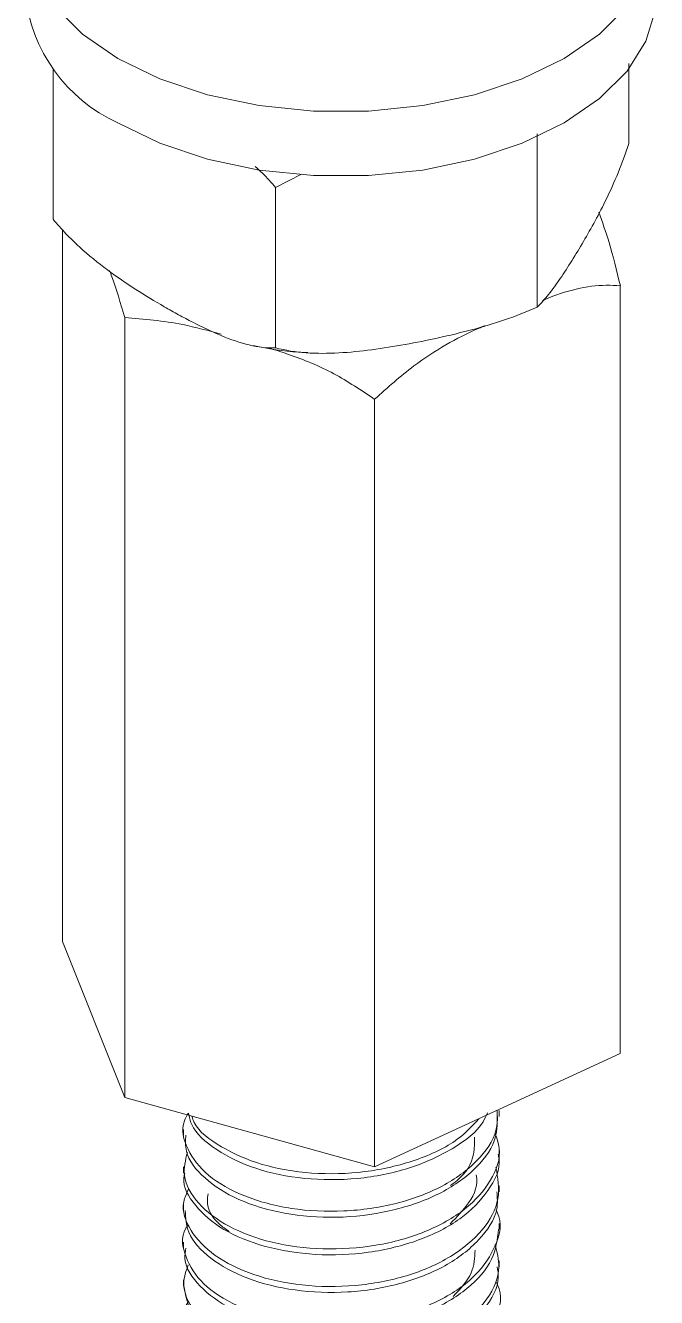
# Model space of a CAD drawing. Extents: x -976302 to -776254, y 5665 to 231437.
# Drawn here: x -788593.5 to -788472.8, y 81140.9 to 81384.2 of the extents above; entities that cross this region are included whole.
import ezdxf

# ---------------------------------------------------------------- set-up
doc = ezdxf.new("R2010")
doc.units = 0
doc.header["$LTSCALE"] = 1000
doc.header["$MEASUREMENT"] = 0

msp = doc.modelspace()

# ---------------------------------------------------------------- linework, layer by layer
at = {"linetype": 'Continuous', "lineweight": 15}
for p, q in [((-788588.23, 81347.18), (-788588.23, 81375.98)), ((-788588.23, 81347.18), (-788588.23, 81375.98)), ((-788478.04, 81361.63), (-788478.04, 81376.98)), ((-788478.04, 81361.63), (-788478.04, 81376.98)), ((-788495.6, 81330.37), (-788495.6, 81363.48)), ((-788495.6, 81330.37), (-788495.6, 81363.48)), ((-788545.65, 81353.21), (-788540.68, 81355.8)), ((-788545.65, 81353.21), (-788540.68, 81355.8)), ((-788545.65, 81322.6), (-788545.65, 81353.21)), ((-788545.65, 81322.6), (-788545.65, 81353.21)), ((-788586.43, 81209.04), (-788586.43, 81345.18)), ((-788586.43, 81209.04), (-788586.43, 81345.18)), ((-788479.69, 81187.63), (-788479.69, 81334.43)), ((-788479.69, 81187.63), (-788479.69, 81334.43)), ((-788566.96, 81330.44), (-788566.95, 81330.43)), ((-788566.96, 81330.44), (-788566.95, 81330.43)), ((-788574.52, 81179.2), (-788574.52, 81328.36)), ((-788574.52, 81179.2), (-788574.52, 81328.36)), ((-788526.7, 81165.93), (-788526.7, 81312.72)), ((-788526.7, 81165.93), (-788526.7, 81312.72)), ((-788586.43, 81209.04), (-788574.52, 81179.2)), ((-788586.43, 81209.04), (-788574.52, 81179.2)), ((-788526.71, 81165.93), (-788479.69, 81187.63)), ((-788526.71, 81165.93), (-788479.69, 81187.63)), ((-788574.52, 81179.2), (-788526.7, 81165.93)), ((-788574.52, 81179.2), (-788526.7, 81165.93)), ((-788502.86, 81175.55), (-788502.86, 81176.69)), ((-788502.86, 81175.55), (-788502.86, 81176.69)), ((-788563.25, 81173.09), (-788563.25, 81171.96)), ((-788563.25, 81173.09), (-788563.25, 81171.96)), ((-788502.86, 81168.36), (-788502.86, 81169.5)), ((-788502.86, 81168.36), (-788502.86, 81169.5)), ((-788563.25, 81165.9), (-788563.25, 81164.76)), ((-788563.25, 81165.9), (-788563.25, 81164.76)), ((-788502.86, 81161.17), (-788502.86, 81162.31)), ((-788502.86, 81161.17), (-788502.86, 81162.31)), ((-788563.25, 81158.72), (-788563.25, 81157.57)), ((-788563.25, 81158.72), (-788563.25, 81157.57)), ((-788502.86, 81153.98), (-788502.86, 81155.12)), ((-788502.86, 81153.98), (-788502.86, 81155.12)), ((-788563.25, 81151.52), (-788563.25, 81150.39)), ((-788563.25, 81151.52), (-788563.25, 81150.39)), ((-788502.86, 81146.79), (-788502.86, 81147.93)), ((-788502.86, 81146.79), (-788502.86, 81147.93)), ((-788563.25, 81144.33), (-788563.25, 81143.19)), ((-788563.25, 81144.33), (-788563.25, 81143.19))]:
    msp.add_line(p, q, dxfattribs=at)
at = {"linetype": 'Continuous', "lineweight": 15, "flags": 128}
for points in [[(-788575.84, 81365.6), (-788567.78, 81361.7), (-788558.66, 81358.66), (-788548.77, 81356.58), (-788538.4, 81355.53), (-788527.88, 81355.53), (-788517.51, 81356.58), (-788507.62, 81358.66), (-788498.5, 81361.7), (-788490.44, 81365.6), (-788483.67, 81370.26), (-788478.41, 81375.52), (-788474.81, 81381.23), (-788472.98, 81387.21), (-788472.75, 81390.25)], [(-788575.84, 81365.6), (-788567.78, 81361.7), (-788558.66, 81358.66), (-788548.77, 81356.58), (-788538.4, 81355.53), (-788527.88, 81355.53), (-788517.51, 81356.58), (-788507.62, 81358.66), (-788498.5, 81361.7), (-788490.44, 81365.6), (-788483.67, 81370.26), (-788478.41, 81375.52), (-788474.81, 81381.23), (-788472.98, 81387.21), (-788472.75, 81390.25)], [(-788478.41, 81387.85), (-788483.67, 81382.58), (-788490.44, 81377.93), (-788498.5, 81374.02), (-788507.62, 81370.99), (-788517.51, 81368.91), (-788527.88, 81367.85), (-788538.4, 81367.85), (-788548.77, 81368.91), (-788558.66, 81370.99), (-788567.78, 81374.02), (-788575.84, 81377.93), (-788582.6, 81382.58), (-788587.87, 81387.85)], [(-788478.41, 81387.85), (-788483.67, 81382.58), (-788490.44, 81377.93), (-788498.5, 81374.02), (-788507.62, 81370.99), (-788517.51, 81368.91), (-788527.88, 81367.85), (-788538.4, 81367.85), (-788548.77, 81368.91), (-788558.66, 81370.99), (-788567.78, 81374.02), (-788575.84, 81377.93), (-788582.6, 81382.58), (-788587.87, 81387.85)]]:
    msp.add_lwpolyline(points, dxfattribs=at)
at = {"linetype": 'Continuous', "lineweight": 15}
msp.add_arc((-788563.34, 81393.24), 30.33, 185.6534, 245.6668, dxfattribs=at)
msp.add_arc((-788563.34, 81393.24), 30.33, 185.6534, 245.6668, dxfattribs=at)
for points, knots in [([(-788478.04, 81361.64), (-788478.7, 81359.64), (-788479.4, 81357.8), (-788480.82, 81354.34), (-788481.56, 81352.71), (-788483.04, 81349.66), (-788483.77, 81348.23), (-788485.25, 81345.5), (-788485.99, 81344.19), (-788487.47, 81341.66), (-788488.22, 81340.43), (-788489.7, 81338.06), (-788490.44, 81336.91), (-788491.93, 81334.74), (-788492.68, 81333.71), (-788494.15, 81331.86), (-788494.88, 81331.03), (-788495.6, 81330.37)], [0, 0, 0, 0, 0.125, 0.125, 0.25, 0.25, 0.375, 0.375, 0.5, 0.5, 0.625, 0.625, 0.75, 0.75, 0.875, 0.875, 1, 1, 1, 1]), ([(-788478.04, 81361.64), (-788478.7, 81359.64), (-788479.4, 81357.8), (-788480.82, 81354.34), (-788481.56, 81352.71), (-788483.04, 81349.66), (-788483.77, 81348.23), (-788485.25, 81345.5), (-788485.99, 81344.19), (-788487.47, 81341.66), (-788488.22, 81340.43), (-788489.7, 81338.06), (-788490.44, 81336.91), (-788491.93, 81334.74), (-788492.68, 81333.71), (-788494.15, 81331.86), (-788494.88, 81331.03), (-788495.6, 81330.37)], [0, 0, 0, 0, 0.125, 0.125, 0.25, 0.25, 0.375, 0.375, 0.5, 0.5, 0.625, 0.625, 0.75, 0.75, 0.875, 0.875, 1, 1, 1, 1]), ([(-788549.55, 81357.23), (-788548.63, 81356.41), (-788547.28, 81355.18), (-788546.05, 81353.69), (-788545.65, 81353.21)], [0, 0, 0, 0, 0.674478, 1, 1, 1, 1]), ([(-788549.55, 81357.23), (-788548.63, 81356.41), (-788547.28, 81355.18), (-788546.05, 81353.69), (-788545.65, 81353.21)], [0, 0, 0, 0, 0.674478, 1, 1, 1, 1]), ([(-788566.96, 81330.44), (-788568.78, 81331.49), (-788570.6, 81332.59), (-788574.22, 81334.92), (-788576.03, 81336.15), (-788579.63, 81338.82), (-788581.43, 81340.27), (-788584.05, 81342.67), (-788584.92, 81343.5), (-788586.61, 81345.27), (-788587.44, 81346.21), (-788588.23, 81347.18)], [0, 0, 0, 0, 0.25, 0.25, 0.5, 0.5, 0.75, 0.75, 0.875, 0.875, 1, 1, 1, 1]), ([(-788566.96, 81330.44), (-788568.78, 81331.49), (-788570.6, 81332.59), (-788574.22, 81334.92), (-788576.03, 81336.15), (-788579.63, 81338.82), (-788581.43, 81340.27), (-788584.05, 81342.67), (-788584.92, 81343.5), (-788586.61, 81345.27), (-788587.44, 81346.21), (-788588.23, 81347.18)], [0, 0, 0, 0, 0.25, 0.25, 0.5, 0.5, 0.75, 0.75, 0.875, 0.875, 1, 1, 1, 1]), ([(-788479.68, 81334.42), (-788480.39, 81337.34), (-788481.71, 81342.78), (-788483.15, 81346.69), (-788483.81, 81348.5)], [0, 0, 0, 0, 0.537246, 1, 1, 1, 1]), ([(-788479.68, 81334.42), (-788480.39, 81337.34), (-788481.71, 81342.78), (-788483.15, 81346.69), (-788483.81, 81348.5)], [0, 0, 0, 0, 0.537246, 1, 1, 1, 1]), ([(-788577.43, 81337.35), (-788577.28, 81336.96), (-788576.3, 81334.42), (-788575.33, 81331.14), (-788574.52, 81328.36)], [0, 0, 0, 0, 0.153608, 1, 1, 1, 1]), ([(-788577.43, 81337.35), (-788577.28, 81336.96), (-788576.3, 81334.42), (-788575.33, 81331.14), (-788574.52, 81328.36)], [0, 0, 0, 0, 0.153608, 1, 1, 1, 1]), ([(-788494.55, 81331.63), (-788494.41, 81331.69), (-788490.26, 81333.5), (-788485.05, 81334.77), (-788480.58, 81334.49), (-788479.69, 81334.43)], [0, 0, 0, 0, 0.028072, 0.806993, 1, 1, 1, 1]), ([(-788494.55, 81331.63), (-788494.41, 81331.69), (-788490.26, 81333.5), (-788485.05, 81334.77), (-788480.58, 81334.49), (-788479.69, 81334.43)], [0, 0, 0, 0, 0.028072, 0.806993, 1, 1, 1, 1]), ([(-788545.65, 81322.6), (-788547.25, 81322.48), (-788548.95, 81322.7), (-788552.44, 81323.54), (-788554.25, 81324.17), (-788557.86, 81325.66), (-788559.67, 81326.52), (-788562.39, 81327.92), (-788563.3, 81328.4), (-788565.12, 81329.4), (-788566.03, 81329.91), (-788566.95, 81330.43)], [0, 0, 0, 0, 0.25, 0.25, 0.5, 0.5, 0.75, 0.75, 0.875, 0.875, 1, 1, 1, 1]), ([(-788545.65, 81322.6), (-788547.25, 81322.48), (-788548.95, 81322.7), (-788552.44, 81323.54), (-788554.25, 81324.17), (-788557.86, 81325.66), (-788559.67, 81326.52), (-788562.39, 81327.92), (-788563.3, 81328.4), (-788565.12, 81329.4), (-788566.03, 81329.91), (-788566.95, 81330.43)], [0, 0, 0, 0, 0.25, 0.25, 0.5, 0.5, 0.75, 0.75, 0.875, 0.875, 1, 1, 1, 1]), ([(-788495.6, 81330.37), (-788497.66, 81329.43), (-788499.75, 81328.63), (-788503.93, 81327.21), (-788506.04, 81326.59), (-788510.26, 81325.46), (-788512.38, 81324.95), (-788516.62, 81324.02), (-788518.75, 81323.59), (-788523.01, 81322.83), (-788525.13, 81322.49), (-788529.36, 81321.93), (-788531.46, 81321.72), (-788535.65, 81321.5), (-788537.75, 81321.48), (-788541.81, 81321.77), (-788543.78, 81322.07), (-788545.65, 81322.6)], [0, 0, 0, 0, 0.125, 0.125, 0.25, 0.25, 0.375, 0.375, 0.5, 0.5, 0.625, 0.625, 0.75, 0.75, 0.875, 0.875, 1, 1, 1, 1]), ([(-788495.6, 81330.37), (-788497.66, 81329.43), (-788499.75, 81328.63), (-788503.93, 81327.21), (-788506.04, 81326.59), (-788510.26, 81325.46), (-788512.38, 81324.95), (-788516.62, 81324.02), (-788518.75, 81323.59), (-788523.01, 81322.83), (-788525.13, 81322.49), (-788529.36, 81321.93), (-788531.46, 81321.72), (-788535.65, 81321.5), (-788537.75, 81321.48), (-788541.81, 81321.77), (-788543.78, 81322.07), (-788545.65, 81322.6)], [0, 0, 0, 0, 0.125, 0.125, 0.25, 0.25, 0.375, 0.375, 0.5, 0.5, 0.625, 0.625, 0.75, 0.75, 0.875, 0.875, 1, 1, 1, 1]), ([(-788574.52, 81328.36), (-788570.84, 81328.06), (-788564.74, 81327.56), (-788558.51, 81325.85), (-788556.04, 81325.18)], [0, 0, 0, 0, 0.603585, 1, 1, 1, 1]), ([(-788574.52, 81328.36), (-788570.84, 81328.06), (-788564.74, 81327.56), (-788558.51, 81325.85), (-788556.04, 81325.18)], [0, 0, 0, 0, 0.603585, 1, 1, 1, 1]), ([(-788526.71, 81312.73), (-788524.24, 81314.95), (-788517.93, 81320.62), (-788510.56, 81324.69), (-788505.99, 81326.66), (-788505.56, 81326.84)], [0, 0, 0, 0, 0.369036, 0.940407, 1, 1, 1, 1]), ([(-788526.71, 81312.73), (-788524.24, 81314.95), (-788517.93, 81320.62), (-788510.56, 81324.69), (-788505.99, 81326.66), (-788505.56, 81326.84)], [0, 0, 0, 0, 0.369036, 0.940407, 1, 1, 1, 1]), ([(-788549.87, 81322.99), (-788547.03, 81322.44), (-788543.6, 81321.79), (-788540.07, 81321.7), (-788539.47, 81321.68)], [0, 0, 0, 0, 0.830521, 1, 1, 1, 1]), ([(-788549.87, 81322.99), (-788547.03, 81322.44), (-788543.6, 81321.79), (-788540.07, 81321.7), (-788539.47, 81321.68)], [0, 0, 0, 0, 0.830521, 1, 1, 1, 1]), ([(-788547.1, 81322.59), (-788545.8, 81322.18), (-788541.57, 81320.85), (-788534.54, 81317.99), (-788529.27, 81314.45), (-788526.7, 81312.72)], [0, 0, 0, 0, 0.185449, 0.602663, 1, 1, 1, 1]), ([(-788547.1, 81322.59), (-788545.8, 81322.18), (-788541.57, 81320.85), (-788534.54, 81317.99), (-788529.27, 81314.45), (-788526.7, 81312.72)], [0, 0, 0, 0, 0.185449, 0.602663, 1, 1, 1, 1]), ([(-788562.33, 81176.22), (-788562.62, 81175.73), (-788563.91, 81173.51), (-788562.82, 81169.18), (-788558.94, 81164.11), (-788551.9, 81160.11), (-788542.79, 81157.65), (-788532.56, 81157.17), (-788522.4, 81158.61), (-788513.41, 81162.01), (-788506.78, 81166.9), (-788503.13, 81172.07), (-788503.23, 81175.43), (-788503.27, 81176.7)], [0, 0, 0, 0, 0.028319, 0.129498, 0.230658, 0.331825, 0.432994, 0.534149, 0.635332, 0.736491, 0.837677, 0.938832, 1, 1, 1, 1]), ([(-788562.33, 81176.22), (-788562.62, 81175.73), (-788563.91, 81173.51), (-788562.82, 81169.18), (-788558.94, 81164.11), (-788551.9, 81160.11), (-788542.79, 81157.65), (-788532.56, 81157.17), (-788522.4, 81158.61), (-788513.41, 81162.01), (-788506.78, 81166.9), (-788503.13, 81172.07), (-788503.23, 81175.43), (-788503.27, 81176.7)], [0, 0, 0, 0, 0.028319, 0.129498, 0.230658, 0.331825, 0.432994, 0.534149, 0.635332, 0.736491, 0.837677, 0.938832, 1, 1, 1, 1]), ([(-788503.19, 81175.57), (-788503.24, 81174.01), (-788503.37, 81170.35), (-788507.54, 81165.01), (-788514.56, 81160.27), (-788523.78, 81157.19), (-788534.02, 81155.94), (-788544.15, 81156.79), (-788553.07, 81159.42), (-788559.56, 81163.65), (-788563.06, 81168.08), (-788562.89, 81170.94), (-788562.82, 81171.96)], [0, 0, 0, 0, 0.080126, 0.187601, 0.295086, 0.402567, 0.510038, 0.617535, 0.72501, 0.832513, 0.939983, 1, 1, 1, 1]), ([(-788503.19, 81175.57), (-788503.24, 81174.01), (-788503.37, 81170.35), (-788507.54, 81165.01), (-788514.56, 81160.27), (-788523.78, 81157.19), (-788534.02, 81155.94), (-788544.15, 81156.79), (-788553.07, 81159.42), (-788559.56, 81163.65), (-788563.06, 81168.08), (-788562.89, 81170.94), (-788562.82, 81171.96)], [0, 0, 0, 0, 0.080126, 0.187601, 0.295086, 0.402567, 0.510038, 0.617535, 0.72501, 0.832513, 0.939983, 1, 1, 1, 1]), ([(-788505.12, 81176.28), (-788505.37, 81175.7), (-788506.46, 81173.09), (-788511.63, 81169.18), (-788519.92, 81165.39), (-788529.94, 81163.38), (-788540.23, 81163.41), (-788549.79, 81165.37), (-788557.24, 81169.02), (-788561.65, 81172.92), (-788562.18, 81175.48), (-788562.33, 81176.22)], [0, 0, 0, 0, 0.037252, 0.167168, 0.297119, 0.427031, 0.556973, 0.686891, 0.816818, 0.946746, 1, 1, 1, 1]), ([(-788505.12, 81176.28), (-788505.37, 81175.7), (-788506.46, 81173.09), (-788511.63, 81169.18), (-788519.92, 81165.39), (-788529.94, 81163.38), (-788540.23, 81163.41), (-788549.79, 81165.37), (-788557.24, 81169.02), (-788561.65, 81172.92), (-788562.18, 81175.48), (-788562.33, 81176.22)], [0, 0, 0, 0, 0.037252, 0.167168, 0.297119, 0.427031, 0.556973, 0.686891, 0.816818, 0.946746, 1, 1, 1, 1]), ([(-788561.67, 81175.63), (-788561.54, 81175.22), (-788560.83, 81173), (-788556.28, 81169.6), (-788548.55, 81166.1), (-788538.81, 81164.42), (-788528.47, 81164.68), (-788518.72, 81166.94), (-788510.94, 81170.58), (-788508, 81173.78), (-788506.75, 81175.14)], [0, 0, 0, 0, 0.0326976, 0.1760609, 0.3194633, 0.4628208, 0.6061933, 0.7495682, 0.8929322, 1, 1, 1, 1]), ([(-788561.67, 81175.63), (-788561.54, 81175.22), (-788560.83, 81173), (-788556.28, 81169.6), (-788548.55, 81166.1), (-788538.81, 81164.42), (-788528.47, 81164.68), (-788518.72, 81166.94), (-788510.94, 81170.58), (-788508, 81173.78), (-788506.75, 81175.14)], [0, 0, 0, 0, 0.0326976, 0.1760609, 0.3194633, 0.4628208, 0.6061933, 0.7495682, 0.8929322, 1, 1, 1, 1]), ([(-788562.54, 81168.67), (-788562.9, 81167.19), (-788563.71, 81163.89), (-788560.83, 81158.81), (-788554.99, 81154.35), (-788546.58, 81151.2), (-788536.66, 81149.93), (-788526.33, 81150.61), (-788516.77, 81153.26), (-788509, 81157.64), (-788504.14, 81163.2), (-788502.25, 81168.4), (-788503.3, 81171.36), (-788503.63, 81172.28)], [0, 0, 0, 0, 0.0791372, 0.1765903, 0.2740302, 0.3714981, 0.4689346, 0.5663916, 0.6638336, 0.7612798, 0.8587308, 0.9561675, 1, 1, 1, 1]), ([(-788562.54, 81168.67), (-788562.9, 81167.19), (-788563.71, 81163.89), (-788560.83, 81158.81), (-788554.99, 81154.35), (-788546.58, 81151.2), (-788536.66, 81149.93), (-788526.33, 81150.61), (-788516.77, 81153.26), (-788509, 81157.64), (-788504.14, 81163.2), (-788502.25, 81168.4), (-788503.3, 81171.36), (-788503.63, 81172.28)], [0, 0, 0, 0, 0.0791372, 0.1765903, 0.2740302, 0.3714981, 0.4689346, 0.5663916, 0.6638336, 0.7612798, 0.8587308, 0.9561675, 1, 1, 1, 1]), ([(-788507.62, 81171.58), (-788507.6, 81170.51), (-788507.54, 81167.63), (-788509.39, 81164.35), (-788511.76, 81162.68), (-788512.19, 81162.37)], [0, 0, 0, 0, 0.328727, 0.878017, 1, 1, 1, 1]), ([(-788507.62, 81171.58), (-788507.6, 81170.51), (-788507.54, 81167.63), (-788509.39, 81164.35), (-788511.76, 81162.68), (-788512.19, 81162.37)], [0, 0, 0, 0, 0.328727, 0.878017, 1, 1, 1, 1]), ([(-788503.07, 81168.34), (-788503, 81168.06), (-788502.46, 81165.7), (-788504.74, 81161.27), (-788509.91, 81155.77), (-788518.03, 81151.66), (-788527.75, 81149.26), (-788538.11, 81148.85), (-788547.86, 81150.43), (-788556.03, 81153.73), (-788561.28, 81158.43), (-788563.62, 81162.34), (-788563.09, 81164.45), (-788563.01, 81164.75)], [0, 0, 0, 0, 0.014868, 0.122396, 0.229903, 0.337441, 0.444943, 0.55246, 0.659974, 0.767483, 0.875011, 0.982515, 1, 1, 1, 1]), ([(-788503.07, 81168.34), (-788503, 81168.06), (-788502.46, 81165.7), (-788504.74, 81161.27), (-788509.91, 81155.77), (-788518.03, 81151.66), (-788527.75, 81149.26), (-788538.11, 81148.85), (-788547.86, 81150.43), (-788556.03, 81153.73), (-788561.28, 81158.43), (-788563.62, 81162.34), (-788563.09, 81164.45), (-788563.01, 81164.75)], [0, 0, 0, 0, 0.014868, 0.122396, 0.229903, 0.337441, 0.444943, 0.55246, 0.659974, 0.767483, 0.875011, 0.982515, 1, 1, 1, 1]), ([(-788562.29, 81161.72), (-788562.68, 81160.89), (-788563.9, 81158.29), (-788562.27, 81153.66), (-788557.68, 81148.79), (-788550.13, 81145.06), (-788540.69, 81143), (-788530.38, 81142.93), (-788520.38, 81144.79), (-788511.79, 81148.56), (-788505.67, 81153.69), (-788502.43, 81159.75), (-788503.13, 81163.84), (-788503.48, 81165.85)], [0, 0, 0, 0, 0.044878, 0.14077, 0.236636, 0.332521, 0.428389, 0.524255, 0.620137, 0.716004, 0.811899, 0.907762, 1, 1, 1, 1]), ([(-788562.29, 81161.72), (-788562.68, 81160.89), (-788563.9, 81158.29), (-788562.27, 81153.66), (-788557.68, 81148.79), (-788550.13, 81145.06), (-788540.69, 81143), (-788530.38, 81142.93), (-788520.38, 81144.79), (-788511.79, 81148.56), (-788505.67, 81153.69), (-788502.43, 81159.75), (-788503.13, 81163.84), (-788503.48, 81165.85)], [0, 0, 0, 0, 0.044878, 0.14077, 0.236636, 0.332521, 0.428389, 0.524255, 0.620137, 0.716004, 0.811899, 0.907762, 1, 1, 1, 1]), ([(-788507.26, 81164.39), (-788507.26, 81164.39), (-788506.78, 81162.62), (-788508.2, 81159.16), (-788511, 81156.33), (-788512.28, 81155.04)], [0, 0, 0, 0, 0.000142, 0.541773, 1, 1, 1, 1]), ([(-788507.26, 81164.39), (-788507.26, 81164.39), (-788506.78, 81162.62), (-788508.2, 81159.16), (-788511, 81156.33), (-788512.28, 81155.04)], [0, 0, 0, 0, 0.000142, 0.541773, 1, 1, 1, 1]), ([(-788503.29, 81161.17), (-788503.22, 81160.06), (-788503.01, 81156.85), (-788506.43, 81151.79), (-788512.85, 81146.76), (-788521.72, 81143.31), (-788531.83, 81141.65), (-788542.09, 81142.07), (-788551.35, 81144.34), (-788558.43, 81148.27), (-788562.7, 81152.93), (-788562.87, 81156.18), (-788562.94, 81157.59)], [0, 0, 0, 0, 0.057411, 0.164892, 0.272369, 0.379862, 0.487334, 0.594836, 0.70231, 0.809804, 0.91728, 1, 1, 1, 1]), ([(-788503.29, 81161.17), (-788503.22, 81160.06), (-788503.01, 81156.85), (-788506.43, 81151.79), (-788512.85, 81146.76), (-788521.72, 81143.31), (-788531.83, 81141.65), (-788542.09, 81142.07), (-788551.35, 81144.34), (-788558.43, 81148.27), (-788562.7, 81152.93), (-788562.87, 81156.18), (-788562.94, 81157.59)], [0, 0, 0, 0, 0.057411, 0.164892, 0.272369, 0.379862, 0.487334, 0.594836, 0.70231, 0.809804, 0.91728, 1, 1, 1, 1]), ([(-788554.51, 81153.54), (-788555.17, 81154), (-788557.56, 81155.66), (-788558.99, 81158.34), (-788558.62, 81160.32), (-788558.54, 81160.78)], [0, 0, 0, 0, 0.227757, 0.822822, 1, 1, 1, 1]), ([(-788554.51, 81153.54), (-788555.17, 81154), (-788557.56, 81155.66), (-788558.99, 81158.34), (-788558.62, 81160.32), (-788558.54, 81160.78)], [0, 0, 0, 0, 0.227757, 0.822822, 1, 1, 1, 1]), ([(-788562.47, 81154.76), (-788562.6, 81154.57), (-788563.89, 81152.67), (-788563.16, 81148.62), (-788559.95, 81143.41), (-788553.37, 81139.18), (-788544.59, 81136.39), (-788534.48, 81135.54), (-788524.21, 81136.62), (-788514.96, 81139.68), (-788507.68, 81144.35), (-788503.55, 81150.1), (-788502.18, 81154.85), (-788503.25, 81157.28), (-788503.44, 81157.7)], [0, 0, 0, 0, 0.011006, 0.107912, 0.204815, 0.301713, 0.398628, 0.495521, 0.592443, 0.689339, 0.786252, 0.88315, 0.980045, 1, 1, 1, 1]), ([(-788562.47, 81154.76), (-788562.6, 81154.57), (-788563.89, 81152.67), (-788563.16, 81148.62), (-788559.95, 81143.41), (-788553.37, 81139.18), (-788544.59, 81136.39), (-788534.48, 81135.54), (-788524.21, 81136.62), (-788514.96, 81139.68), (-788507.68, 81144.35), (-788503.55, 81150.1), (-788502.18, 81154.85), (-788503.25, 81157.28), (-788503.44, 81157.7)], [0, 0, 0, 0, 0.011006, 0.107912, 0.204815, 0.301713, 0.398628, 0.495521, 0.592443, 0.689339, 0.786252, 0.88315, 0.980045, 1, 1, 1, 1]), ([(-788502.97, 81153.99), (-788503.22, 81152.05), (-788503.72, 81148.02), (-788508.63, 81142.46), (-788516.13, 81138.01), (-788525.62, 81135.24), (-788535.93, 81134.37), (-788545.91, 81135.57), (-788554.49, 81138.51), (-788560.44, 81142.98), (-788563.34, 81147.18), (-788562.95, 81149.69), (-788562.85, 81150.38)], [0, 0, 0, 0, 0.099892, 0.207379, 0.314888, 0.422376, 0.529864, 0.637367, 0.744855, 0.852374, 0.959858, 1, 1, 1, 1]), ([(-788502.97, 81153.99), (-788503.22, 81152.05), (-788503.72, 81148.02), (-788508.63, 81142.46), (-788516.13, 81138.01), (-788525.62, 81135.24), (-788535.93, 81134.37), (-788545.91, 81135.57), (-788554.49, 81138.51), (-788560.44, 81142.98), (-788563.34, 81147.18), (-788562.95, 81149.69), (-788562.85, 81150.38)], [0, 0, 0, 0, 0.099892, 0.207379, 0.314888, 0.422376, 0.529864, 0.637367, 0.744855, 0.852374, 0.959858, 1, 1, 1, 1]), ([(-788562.37, 81147.21), (-788562.78, 81146.04), (-788563.82, 81143.07), (-788561.57, 81138.17), (-788556.3, 81133.51), (-788548.27, 81130.08), (-788538.55, 81128.44), (-788528.21, 81128.77), (-788518.42, 81131.05), (-788510.25, 81135.16), (-788504.78, 81140.53), (-788502.33, 81146.15), (-788503.28, 81149.64), (-788503.67, 81151.06)], [0, 0, 0, 0, 0.063165, 0.159856, 0.256526, 0.353223, 0.449889, 0.546567, 0.643244, 0.739915, 0.836605, 0.933272, 1, 1, 1, 1]), ([(-788562.37, 81147.21), (-788562.78, 81146.04), (-788563.82, 81143.07), (-788561.57, 81138.17), (-788556.3, 81133.51), (-788548.27, 81130.08), (-788538.55, 81128.44), (-788528.21, 81128.77), (-788518.42, 81131.05), (-788510.25, 81135.16), (-788504.78, 81140.53), (-788502.33, 81146.15), (-788503.28, 81149.64), (-788503.67, 81151.06)], [0, 0, 0, 0, 0.063165, 0.159856, 0.256526, 0.353223, 0.449889, 0.546567, 0.643244, 0.739915, 0.836605, 0.933272, 1, 1, 1, 1]), ([(-788507.49, 81150.02), (-788507.56, 81148.55), (-788507.7, 81145.37), (-788510.27, 81142.61), (-788511.65, 81141.12)], [0, 0, 0, 0, 0.464028, 1, 1, 1, 1]), ([(-788507.49, 81150.02), (-788507.56, 81148.55), (-788507.7, 81145.37), (-788510.27, 81142.61), (-788511.65, 81141.12)], [0, 0, 0, 0, 0.464028, 1, 1, 1, 1]), ([(-788503.24, 81146.78), (-788503.13, 81146.1), (-788502.7, 81143.35), (-788505.46, 81138.62), (-788511.24, 81133.32), (-788519.72, 81129.52), (-788529.65, 81127.45), (-788539.98, 81127.43), (-788549.53, 81129.34), (-788557.16, 81132.94), (-788562.29, 81137.79), (-788562.91, 81141.4), (-788563.21, 81143.19)], [0, 0, 0, 0, 0.03468, 0.142187, 0.24968, 0.357203, 0.464693, 0.572206, 0.679701, 0.787201, 0.894706, 1, 1, 1, 1]), ([(-788503.24, 81146.78), (-788503.13, 81146.1), (-788502.7, 81143.35), (-788505.46, 81138.62), (-788511.24, 81133.32), (-788519.72, 81129.52), (-788529.65, 81127.45), (-788539.98, 81127.43), (-788549.53, 81129.34), (-788557.16, 81132.94), (-788562.29, 81137.79), (-788562.91, 81141.4), (-788563.21, 81143.19)], [0, 0, 0, 0, 0.03468, 0.142187, 0.24968, 0.357203, 0.464693, 0.572206, 0.679701, 0.787201, 0.894706, 1, 1, 1, 1]), ([(-788562.32, 81140.25), (-788562.62, 81139.72), (-788563.91, 81137.45), (-788562.76, 81133.08), (-788558.79, 81128.04), (-788551.68, 81124.07), (-788542.53, 81121.66), (-788532.29, 81121.23), (-788522.14, 81122.72), (-788513.24, 81126.17), (-788506.49, 81131.1), (-788503.09, 81137.03), (-788502.17, 81141.57), (-788503.35, 81143.73), (-788503.44, 81143.9)], [0, 0, 0, 0, 0.029221, 0.125465, 0.221689, 0.317922, 0.414153, 0.510374, 0.60662, 0.702844, 0.799093, 0.895313, 0.991543, 1, 1, 1, 1]), ([(-788562.32, 81140.25), (-788562.62, 81139.72), (-788563.91, 81137.45), (-788562.76, 81133.08), (-788558.79, 81128.04), (-788551.68, 81124.07), (-788542.53, 81121.66), (-788532.29, 81121.23), (-788522.14, 81122.72), (-788513.24, 81126.17), (-788506.49, 81131.1), (-788503.09, 81137.03), (-788502.17, 81141.57), (-788503.35, 81143.73), (-788503.44, 81143.9)], [0, 0, 0, 0, 0.029221, 0.125465, 0.221689, 0.317922, 0.414153, 0.510374, 0.60662, 0.702844, 0.799093, 0.895313, 0.991543, 1, 1, 1, 1])]:
    msp.add_open_spline(points, degree=3, knots=knots, dxfattribs=at)

doc.saveas('drawing.dxf')
